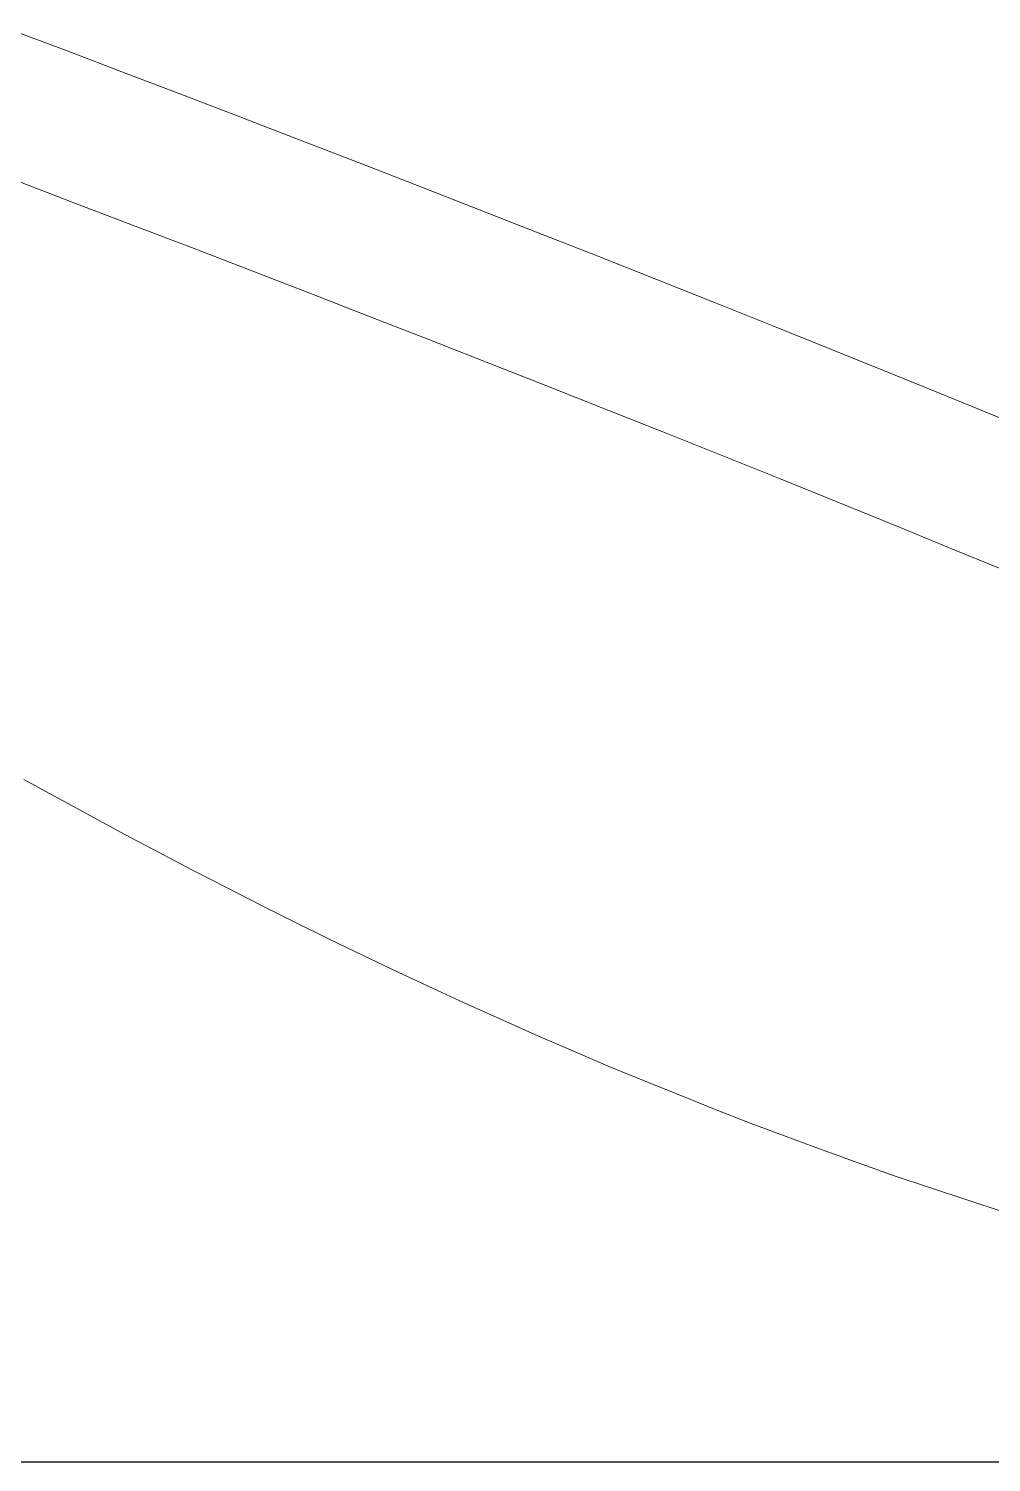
# Model space of a CAD drawing. Extents: x -5208 to -4788, y -2139 to -1842.
# Drawn here: x -4909.7 to -4871.7, y -2006.4 to -1949.9 of the extents above; entities that cross this region are included whole.
import ezdxf

# ---------------------------------------------------------------- set-up
doc = ezdxf.new("R2010")
doc.units = 0
doc.header["$LTSCALE"] = 7
doc.layers.add('D', color=2, linetype='CONTINUOUS')
doc.layers.add('Trimetric', color=7, linetype='CONTINUOUS')

msp = doc.modelspace()

# ---------------------------------------------------------------- linework, layer by layer
at = {"layer": 'D'}
msp.add_line((-4841.543, -2006.433), (-4999.92, -2006.433), dxfattribs=at)
at = {"layer": 'Trimetric', "color": 0, "linetype": 'Continuous', "lineweight": 18}
for points in [[(-4910.5, -1949.865), (-4908.169, -1950.744), (-4905.841, -1951.632), (-4903.512, -1952.519), (-4901.186, -1953.411), (-4898.86, -1954.306), (-4896.535, -1955.202), (-4894.213, -1956.106), (-4891.892, -1957.01), (-4889.571, -1957.918), (-4887.253, -1958.832), (-4884.935, -1959.746), (-4882.62, -1960.668), (-4880.307, -1961.593), (-4877.994, -1962.519), (-4875.684, -1963.455), (-4873.375, -1964.391), (-4871.069, -1965.334)], [(-4870.858, -1971.368), (-4873.156, -1970.423), (-4875.449, -1969.485), (-4877.751, -1968.552), (-4880.049, -1967.62), (-4882.352, -1966.698), (-4884.659, -1965.776), (-4886.962, -1964.859), (-4889.271, -1963.948), (-4891.582, -1963.037), (-4893.891, -1962.133), (-4896.209, -1961.231), (-4898.521, -1960.331), (-4900.837, -1959.439), (-4903.158, -1958.545), (-4905.476, -1957.657), (-4907.8, -1956.771), (-4910.118, -1955.887)], [(-4871.22, -1996.555), (-4872.655, -1996.08), (-4874.091, -1995.605), (-4875.526, -1995.13), (-4876.948, -1994.619), (-4878.367, -1994.098), (-4879.786, -1993.576), (-4881.205, -1993.054), (-4882.609, -1992.494), (-4884.011, -1991.929), (-4885.413, -1991.364), (-4886.815, -1990.798), (-4888.205, -1990.203), (-4889.593, -1989.604), (-4890.974, -1988.99), (-4892.353, -1988.37), (-4893.726, -1987.737), (-4895.095, -1987.097), (-4896.46, -1986.447), (-4897.82, -1985.786), (-4899.175, -1985.117), (-4900.528, -1984.443), (-4901.874, -1983.755), (-4903.22, -1983.067), (-4904.557, -1982.361), (-4905.894, -1981.655), (-4907.224, -1980.937), (-4908.553, -1980.216), (-4909.877, -1979.486)]]:
    msp.add_lwpolyline(points, dxfattribs=at)

doc.saveas('drawing.dxf')
